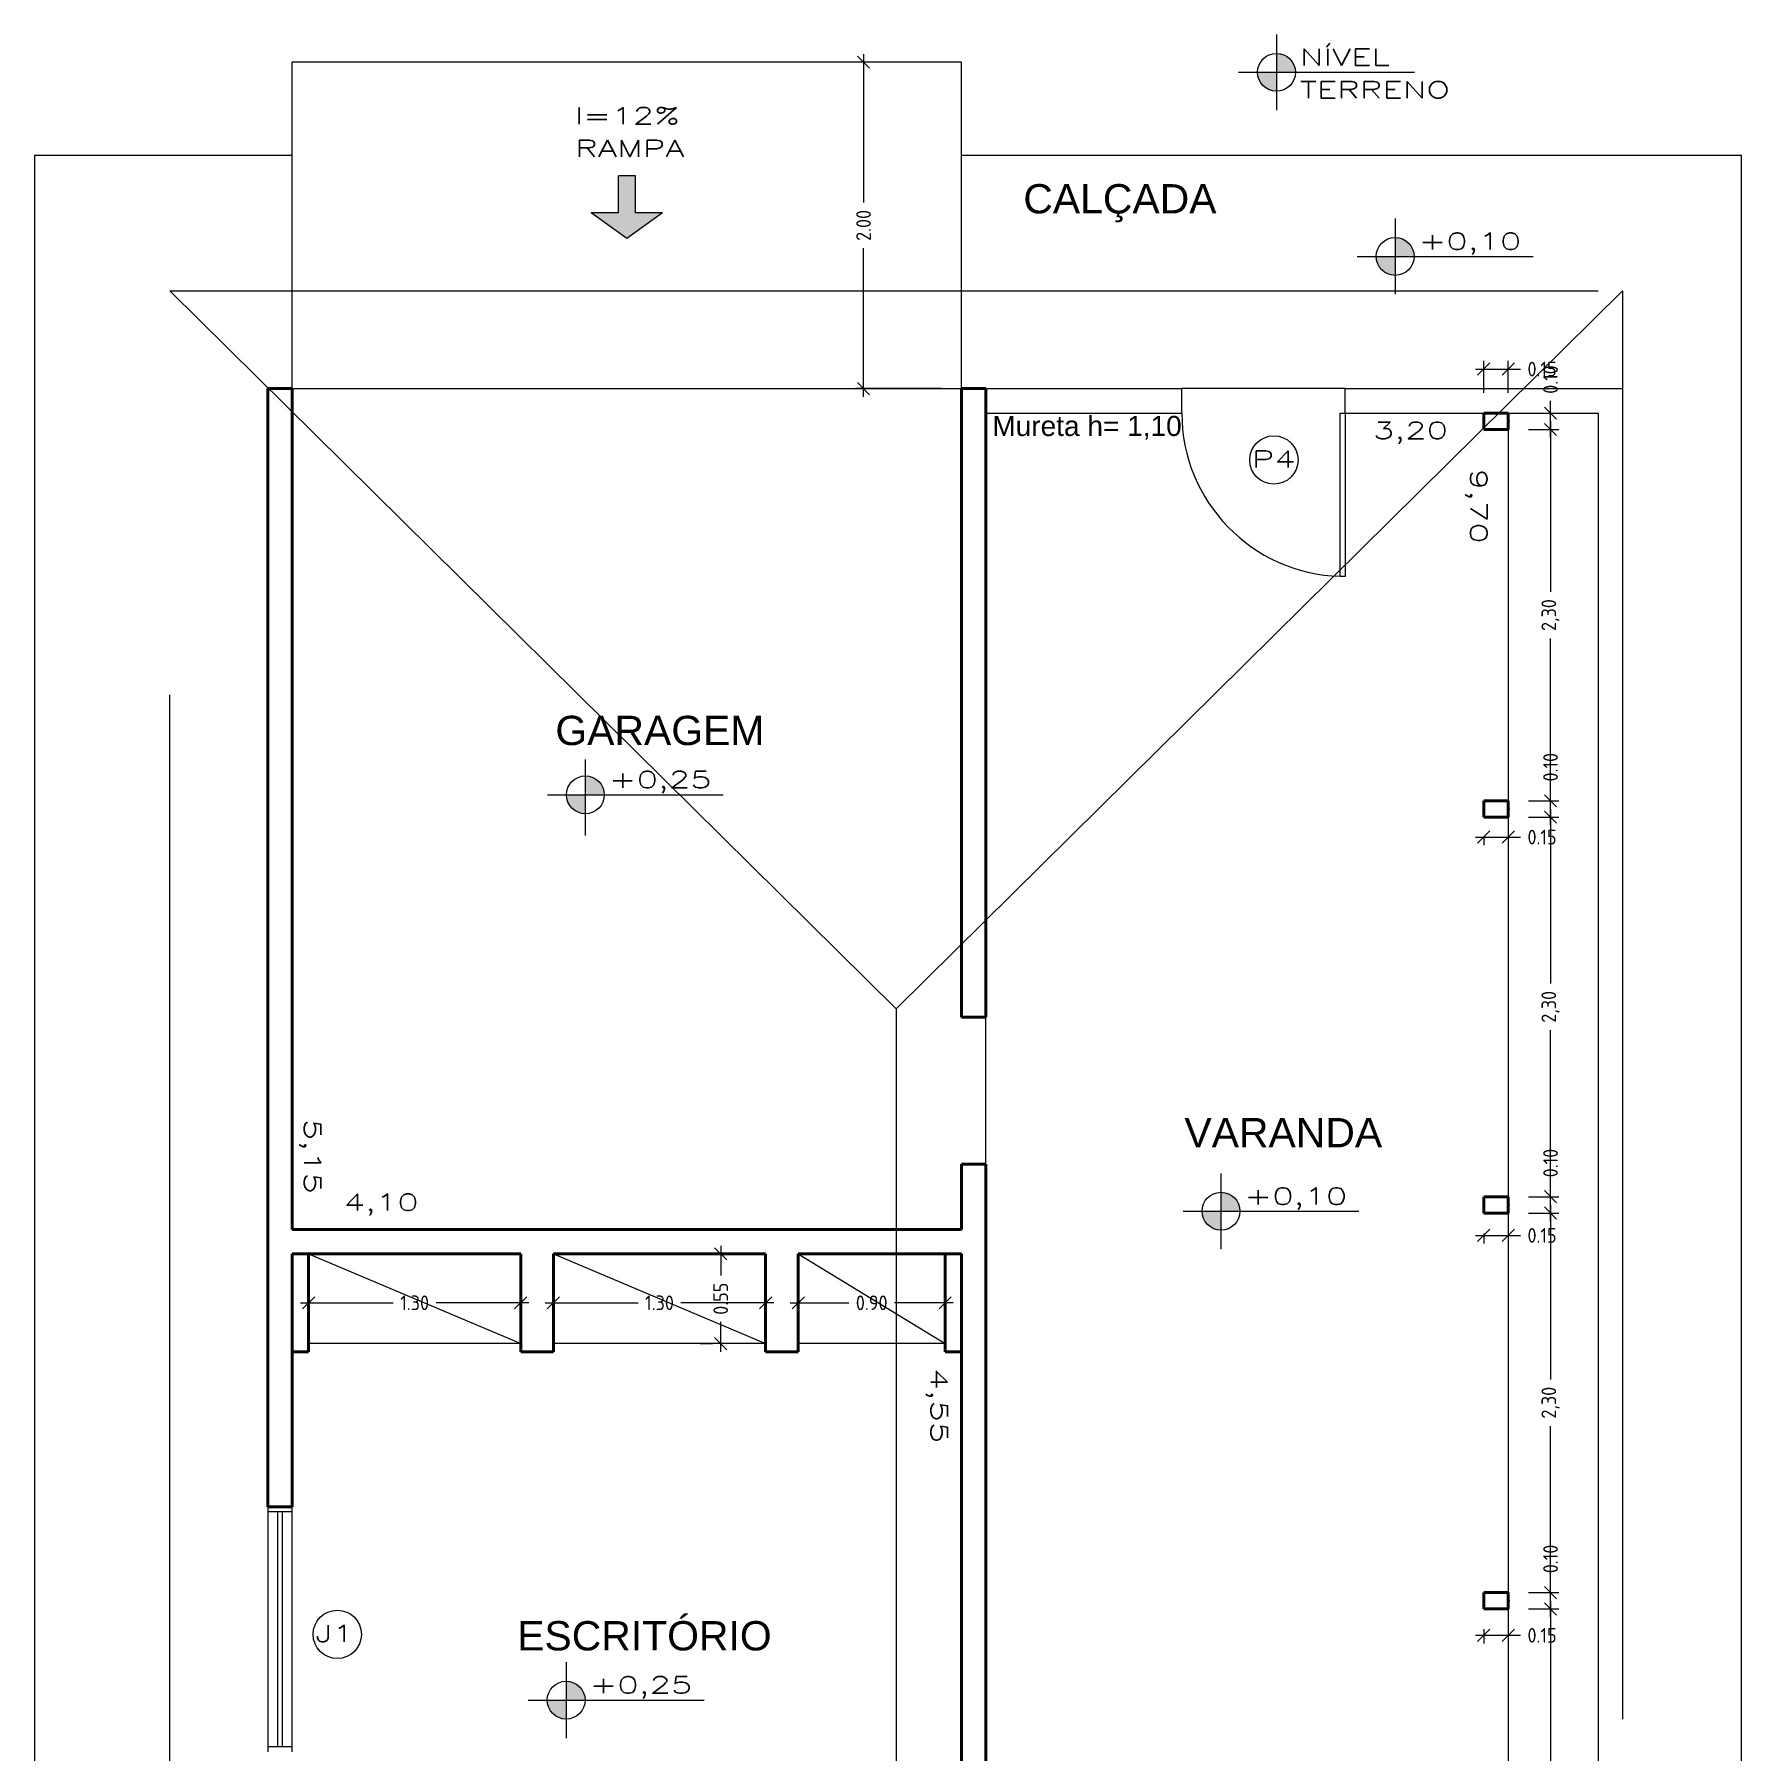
# Model space of a CAD drawing. Extents: x 200.4 to 267.3, y 143.9 to 174.2.
# Drawn here: x 202.02 to 212.48, y 162.88 to 173.4 of the extents above; entities that cross this region are included whole.
import ezdxf

# ---------------------------------------------------------------- set-up
doc = ezdxf.new("R2010")
doc.units = 0
doc.header["$LTSCALE"] = 35
doc.linetypes.add('HIDDEN', pattern=[0.375, 0.25, -0.125])
doc.layers.get('0').update_dxf_attribs({"linetype": 'CONTINUOUS'})
doc.layers.get('Defpoints').update_dxf_attribs({"linetype": 'CONTINUOUS', "lineweight": 5})
for name, color, linetype in [('01', 1, 'CONTINUOUS'), ('AF-Conexões_detalhe', 9, 'CONTINUOUS'), ('ALVENARIA', 6, 'CONTINUOUS'), ('ALVNARIA', 3, 'HIDDEN'), ('PENA3', 4, 'CONTINUOUS')]:
    doc.layers.add(name, color=color, linetype=linetype)
for name, color, linetype, lineweight in [('COTAS', 1, 'CONTINUOUS', 5), ('ESQUADRIAS', 2, 'CONTINUOUS', 18), ('MOBÍLIA', 1, 'CONTINUOUS', 9), ('PAREDE', 5, 'CONTINUOUS', 50), ('TEXTO', 2, 'CONTINUOUS', 13)]:
    doc.layers.add(name, color=color, linetype=linetype, lineweight=lineweight)
doc.styles.add('ARQ_COTAS_50', font='romans.shx', dxfattribs={"width": 1.5})
doc.styles.get("Standard").update_dxf_attribs({"font": 'ISOCP'})
doc.dimstyles.new('LAOUTP-50', dxfattribs={"dimscale": 0.5, "dimtxt": 0.18, "dimasz": 0.15, "dimexe": 0.1, "dimexo": 0.25, "dimgap": 0.09, "dimtad": 0, "dimzin": 0, "dimdsep": 46, "dimlunit": 6, "dimtxsty": 'Standard', "dimsah": 1, "dimcen": 0.15, "dimdle": 0.1, "dimclrd": 1, "dimclre": 1, "dimclrt": 2, "dimaunit": 1, "dimadec": 0, "dimazin": 0, "dimtfac": 1, "dimtmove": 0, "dimatfit": 3, "dimfxl": 1, "dimtolj": 1, "dimtzin": 0, "dimarcsym": 0})

# ---------------------------------------------------------------- blocks, each defined once
blk = doc.blocks.new('_Oblique')
at = {"layer": 'COTAS', "color": 0, "lineweight": -2}
blk.add_line((-0.5, -0.5), (0.5, 0.5), dxfattribs=at)
blk = doc.blocks.new('*D156')
at = {"color": 1, "linetype": 'ByBlock'}
for p, q in [((206.099, 165.933), (206.174, 165.933)), ((206.224, 165.983), (206.224, 165.8)), ((206.224, 165.333), (206.224, 165.517)), ((206.099, 165.383), (206.174, 165.383))]:
    blk.add_line(p, q, dxfattribs=at)
at = {"layer": 'Defpoints', "color": 0, "linetype": 'ByBlock'}
for p in [(206.224, 165.933), (206.224, 165.933), (206.224, 165.383)]:
    blk.add_point(p, dxfattribs=at)
at = {"color": 1, "linetype": 'ByBlock', "xscale": 0.075, "yscale": 0.075, "zscale": 0.075}
for p, rotation in [((206.224, 165.933), 90), ((206.224, 165.383), 270)]:
    blk.add_blockref('_Oblique', p, dxfattribs=dict(at, rotation=rotation))
at = {"color": 2, "linetype": 'ByBlock', "insert": (206.224, 165.658), "char_height": 0.09, "attachment_point": 5, "rotation": 90}
blk.add_mtext('\\A1;0.55', dxfattribs=at)
blk = doc.blocks.new('*D161')
at = {"color": 1, "linetype": 'ByBlock'}
for p, q in [((210.899, 171.208), (210.899, 171.403)), ((211.049, 171.208), (211.049, 171.403)), ((210.849, 171.353), (211.049, 171.353)), ((211.049, 171.353), (211.124, 171.353))]:
    blk.add_line(p, q, dxfattribs=at)
at = {"layer": 'Defpoints', "color": 0, "linetype": 'ByBlock'}
for p in [(211.049, 171.353), (210.899, 171.083), (211.049, 171.083)]:
    blk.add_point(p, dxfattribs=at)
at = {"color": 1, "linetype": 'ByBlock', "xscale": 0.075, "yscale": 0.075, "zscale": 0.075, "rotation": 180}
blk.add_blockref('_Oblique', (210.899, 171.353), dxfattribs=at)
at = {"color": 1, "linetype": 'ByBlock', "xscale": 0.075, "yscale": 0.075, "zscale": 0.075}
blk.add_blockref('_Oblique', (211.049, 171.353), dxfattribs=at)
at = {"color": 2, "linetype": 'ByBlock', "insert": (211.256, 171.353), "char_height": 0.09, "attachment_point": 5}
blk.add_mtext('\\A1;0.15', dxfattribs=at)
blk = doc.blocks.new('*D162')
at = {"color": 1, "linetype": 'ByBlock'}
for p, q in [((210.849, 168.486), (211.049, 168.486)), ((210.899, 168.483), (210.899, 168.436)), ((211.049, 168.486), (211.124, 168.486)), ((211.049, 168.483), (211.049, 168.436))]:
    blk.add_line(p, q, dxfattribs=at)
at = {"layer": 'Defpoints', "color": 0, "linetype": 'ByBlock'}
for p in [(210.899, 168.608), (211.049, 168.608), (211.049, 168.486)]:
    blk.add_point(p, dxfattribs=at)
at = {"color": 1, "linetype": 'ByBlock', "xscale": 0.075, "yscale": 0.075, "zscale": 0.075, "rotation": 180}
blk.add_blockref('_Oblique', (210.899, 168.486), dxfattribs=at)
at = {"color": 1, "linetype": 'ByBlock', "xscale": 0.075, "yscale": 0.075, "zscale": 0.075}
blk.add_blockref('_Oblique', (211.049, 168.486), dxfattribs=at)
at = {"color": 2, "linetype": 'ByBlock', "insert": (211.256, 168.486), "char_height": 0.09, "attachment_point": 5}
blk.add_mtext('\\A1;0.15', dxfattribs=at)
blk = doc.blocks.new('*D163')
at = {"color": 1, "linetype": 'ByBlock'}
for p, q in [((211.183, 170.983), (211.258, 170.983)), ((211.308, 171.033), (211.308, 169.989)), ((211.308, 168.658), (211.308, 169.703)), ((211.183, 168.708), (211.258, 168.708))]:
    blk.add_line(p, q, dxfattribs=at)
at = {"layer": 'Defpoints', "color": 0, "linetype": 'ByBlock'}
for p in [(211.308, 170.983), (211.308, 168.708), (211.308, 168.708)]:
    blk.add_point(p, dxfattribs=at)
at = {"color": 1, "linetype": 'ByBlock', "xscale": 0.075, "yscale": 0.075, "zscale": 0.075}
for p, rotation in [((211.308, 170.983), 90), ((211.308, 168.708), 270)]:
    blk.add_blockref('_Oblique', p, dxfattribs=dict(at, rotation=rotation))
at = {"color": 2, "linetype": 'ByBlock', "insert": (211.308, 169.846), "char_height": 0.09, "attachment_point": 5, "rotation": 90}
blk.add_mtext('\\A1;2,30', dxfattribs=at)
blk = doc.blocks.new('*D164')
at = {"color": 1, "linetype": 'ByBlock'}
for p, q in [((211.308, 168.708), (211.308, 168.783)), ((211.174, 168.708), (211.358, 168.708)), ((211.308, 168.558), (211.308, 168.708)), ((211.174, 168.608), (211.358, 168.608))]:
    blk.add_line(p, q, dxfattribs=at)
at = {"layer": 'Defpoints', "color": 0, "linetype": 'ByBlock'}
for p in [(211.049, 168.708), (211.308, 168.708), (211.049, 168.608)]:
    blk.add_point(p, dxfattribs=at)
at = {"color": 1, "linetype": 'ByBlock', "xscale": 0.075, "yscale": 0.075, "zscale": 0.075}
for p, rotation in [((211.308, 168.708), 90), ((211.308, 168.608), 270)]:
    blk.add_blockref('_Oblique', p, dxfattribs=dict(at, rotation=rotation))
at = {"color": 2, "linetype": 'ByBlock', "insert": (211.308, 168.914), "char_height": 0.09, "attachment_point": 5, "rotation": 90}
blk.add_mtext('\\A1;0.10', dxfattribs=at)
blk = doc.blocks.new('*D165')
at = {"color": 1, "linetype": 'ByBlock'}
for p, q in [((211.174, 171.083), (211.358, 171.083)), ((211.308, 171.083), (211.308, 171.158)), ((211.308, 170.933), (211.308, 171.083)), ((211.174, 170.983), (211.358, 170.983))]:
    blk.add_line(p, q, dxfattribs=at)
at = {"layer": 'Defpoints', "color": 0, "linetype": 'ByBlock'}
for p in [(211.049, 171.083), (211.308, 171.083), (211.049, 170.983)]:
    blk.add_point(p, dxfattribs=at)
at = {"color": 1, "linetype": 'ByBlock', "xscale": 0.075, "yscale": 0.075, "zscale": 0.075}
for p, rotation in [((211.308, 171.083), 90), ((211.308, 170.983), 270)]:
    blk.add_blockref('_Oblique', p, dxfattribs=dict(at, rotation=rotation))
at = {"color": 2, "linetype": 'ByBlock', "insert": (211.308, 171.289), "char_height": 0.09, "attachment_point": 5, "rotation": 90}
blk.add_mtext('\\A1;0.10', dxfattribs=at)
blk = doc.blocks.new('*D166')
at = {"color": 1, "linetype": 'ByBlock'}
for p, q in [((210.849, 166.046), (211.049, 166.046)), ((210.899, 166.058), (210.899, 165.996)), ((211.049, 166.058), (211.049, 165.996)), ((211.049, 166.046), (211.124, 166.046))]:
    blk.add_line(p, q, dxfattribs=at)
at = {"layer": 'Defpoints', "color": 0, "linetype": 'ByBlock'}
for p in [(210.899, 166.183), (211.049, 166.183), (211.049, 166.046)]:
    blk.add_point(p, dxfattribs=at)
at = {"color": 1, "linetype": 'ByBlock', "xscale": 0.075, "yscale": 0.075, "zscale": 0.075, "rotation": 180}
blk.add_blockref('_Oblique', (210.899, 166.046), dxfattribs=at)
at = {"color": 1, "linetype": 'ByBlock', "xscale": 0.075, "yscale": 0.075, "zscale": 0.075}
blk.add_blockref('_Oblique', (211.049, 166.046), dxfattribs=at)
at = {"color": 2, "linetype": 'ByBlock', "insert": (211.256, 166.046), "char_height": 0.09, "attachment_point": 5}
blk.add_mtext('\\A1;0.15', dxfattribs=at)
blk = doc.blocks.new('*D167')
at = {"color": 1, "linetype": 'ByBlock'}
for p, q in [((210.849, 163.596), (211.049, 163.596)), ((210.899, 163.633), (210.899, 163.546)), ((211.049, 163.633), (211.049, 163.546)), ((211.049, 163.596), (211.124, 163.596))]:
    blk.add_line(p, q, dxfattribs=at)
at = {"layer": 'Defpoints', "color": 0, "linetype": 'ByBlock'}
for p in [(210.899, 163.758), (211.049, 163.758), (211.049, 163.596)]:
    blk.add_point(p, dxfattribs=at)
at = {"color": 1, "linetype": 'ByBlock', "xscale": 0.075, "yscale": 0.075, "zscale": 0.075, "rotation": 180}
blk.add_blockref('_Oblique', (210.899, 163.596), dxfattribs=at)
at = {"color": 1, "linetype": 'ByBlock', "xscale": 0.075, "yscale": 0.075, "zscale": 0.075}
blk.add_blockref('_Oblique', (211.049, 163.596), dxfattribs=at)
at = {"color": 2, "linetype": 'ByBlock', "insert": (211.256, 163.596), "char_height": 0.09, "attachment_point": 5}
blk.add_mtext('\\A1;0.15', dxfattribs=at)
blk = doc.blocks.new('*D169')
at = {"color": 1, "linetype": 'ByBlock'}
for p, q in [((211.308, 166.233), (211.308, 165.164)), ((211.183, 166.183), (211.258, 166.183)), ((211.308, 163.808), (211.308, 164.878)), ((211.183, 163.858), (211.258, 163.858))]:
    blk.add_line(p, q, dxfattribs=at)
at = {"layer": 'Defpoints', "color": 0, "linetype": 'ByBlock'}
for p in [(211.308, 166.183), (211.308, 163.858), (211.308, 163.858)]:
    blk.add_point(p, dxfattribs=at)
at = {"color": 1, "linetype": 'ByBlock', "xscale": 0.075, "yscale": 0.075, "zscale": 0.075}
for p, rotation in [((211.308, 166.183), 90), ((211.308, 163.858), 270)]:
    blk.add_blockref('_Oblique', p, dxfattribs=dict(at, rotation=rotation))
at = {"color": 2, "linetype": 'ByBlock', "insert": (211.308, 165.021), "char_height": 0.09, "attachment_point": 5, "rotation": 90}
blk.add_mtext('\\A1;2,30', dxfattribs=at)
blk = doc.blocks.new('*D170')
at = {"color": 1, "linetype": 'ByBlock'}
for p, q in [((211.308, 163.808), (211.308, 162.764)), ((211.183, 163.758), (211.258, 163.758)), ((211.308, 161.433), (211.308, 162.478)), ((211.183, 161.483), (211.258, 161.483))]:
    blk.add_line(p, q, dxfattribs=at)
at = {"layer": 'Defpoints', "color": 0, "linetype": 'ByBlock'}
for p in [(211.308, 163.758), (211.308, 161.483), (211.308, 161.483)]:
    blk.add_point(p, dxfattribs=at)
at = {"color": 1, "linetype": 'ByBlock', "xscale": 0.075, "yscale": 0.075, "zscale": 0.075}
for p, rotation in [((211.308, 163.758), 90), ((211.308, 161.483), 270)]:
    blk.add_blockref('_Oblique', p, dxfattribs=dict(at, rotation=rotation))
at = {"color": 2, "linetype": 'ByBlock', "insert": (211.308, 162.621), "char_height": 0.09, "attachment_point": 5, "rotation": 90}
blk.add_mtext('\\A1;2,30', dxfattribs=at)
blk = doc.blocks.new('*D171')
at = {"color": 1, "linetype": 'ByBlock'}
for p, q in [((211.308, 163.858), (211.308, 163.933)), ((211.174, 163.858), (211.358, 163.858)), ((211.308, 163.708), (211.308, 163.858)), ((211.174, 163.758), (211.358, 163.758))]:
    blk.add_line(p, q, dxfattribs=at)
at = {"layer": 'Defpoints', "color": 0, "linetype": 'ByBlock'}
for p in [(211.049, 163.858), (211.308, 163.858), (211.049, 163.758)]:
    blk.add_point(p, dxfattribs=at)
at = {"color": 1, "linetype": 'ByBlock', "xscale": 0.075, "yscale": 0.075, "zscale": 0.075}
for p, rotation in [((211.308, 163.858), 90), ((211.308, 163.758), 270)]:
    blk.add_blockref('_Oblique', p, dxfattribs=dict(at, rotation=rotation))
at = {"color": 2, "linetype": 'ByBlock', "insert": (211.308, 164.064), "char_height": 0.09, "attachment_point": 5, "rotation": 90}
blk.add_mtext('\\A1;0.10', dxfattribs=at)
blk = doc.blocks.new('*D174')
at = {"color": 1, "linetype": 'ByBlock'}
for p, q in [((211.308, 166.283), (211.308, 166.358)), ((211.174, 166.283), (211.358, 166.283)), ((211.308, 166.133), (211.308, 166.283)), ((211.174, 166.183), (211.358, 166.183))]:
    blk.add_line(p, q, dxfattribs=at)
at = {"layer": 'Defpoints', "color": 0, "linetype": 'ByBlock'}
for p in [(211.049, 166.283), (211.308, 166.283), (211.049, 166.183)]:
    blk.add_point(p, dxfattribs=at)
at = {"color": 1, "linetype": 'ByBlock', "xscale": 0.075, "yscale": 0.075, "zscale": 0.075}
for p, rotation in [((211.308, 166.283), 90), ((211.308, 166.183), 270)]:
    blk.add_blockref('_Oblique', p, dxfattribs=dict(at, rotation=rotation))
at = {"color": 2, "linetype": 'ByBlock', "insert": (211.308, 166.489), "char_height": 0.09, "attachment_point": 5, "rotation": 90}
blk.add_mtext('\\A1;0.10', dxfattribs=at)
blk = doc.blocks.new('*D175')
at = {"color": 1, "linetype": 'ByBlock'}
for p, q in [((211.308, 168.658), (211.308, 167.589)), ((211.183, 168.608), (211.258, 168.608)), ((211.308, 166.233), (211.308, 167.303)), ((211.183, 166.283), (211.258, 166.283))]:
    blk.add_line(p, q, dxfattribs=at)
at = {"layer": 'Defpoints', "color": 0, "linetype": 'ByBlock'}
for p in [(211.308, 168.608), (211.308, 166.283), (211.308, 166.283)]:
    blk.add_point(p, dxfattribs=at)
at = {"color": 1, "linetype": 'ByBlock', "xscale": 0.075, "yscale": 0.075, "zscale": 0.075}
for p, rotation in [((211.308, 168.608), 90), ((211.308, 166.283), 270)]:
    blk.add_blockref('_Oblique', p, dxfattribs=dict(at, rotation=rotation))
at = {"color": 2, "linetype": 'ByBlock', "insert": (211.308, 167.446), "char_height": 0.09, "attachment_point": 5, "rotation": 90}
blk.add_mtext('\\A1;2,30', dxfattribs=at)
blk = doc.blocks.new('*D176')
at = {"color": 1, "linetype": 'ByBlock'}
for p, q in [((203.699, 165.758), (203.699, 165.683)), ((204.999, 165.758), (204.999, 165.683)), ((203.649, 165.633), (204.218, 165.633)), ((205.049, 165.633), (204.48, 165.633))]:
    blk.add_line(p, q, dxfattribs=at)
at = {"layer": 'Defpoints', "color": 0, "linetype": 'ByBlock'}
for p in [(203.699, 165.633), (204.999, 165.633), (204.999, 165.633)]:
    blk.add_point(p, dxfattribs=at)
at = {"color": 1, "linetype": 'ByBlock', "xscale": 0.075, "yscale": 0.075, "zscale": 0.075, "rotation": 180}
blk.add_blockref('_Oblique', (203.699, 165.633), dxfattribs=at)
at = {"color": 1, "linetype": 'ByBlock', "xscale": 0.075, "yscale": 0.075, "zscale": 0.075}
blk.add_blockref('_Oblique', (204.999, 165.633), dxfattribs=at)
at = {"color": 2, "linetype": 'ByBlock', "insert": (204.349, 165.633), "char_height": 0.09, "attachment_point": 5}
blk.add_mtext('\\A1;1.30', dxfattribs=at)
blk = doc.blocks.new('*D177')
at = {"color": 1, "linetype": 'ByBlock'}
for p, q in [((205.199, 165.758), (205.199, 165.683)), ((206.499, 165.758), (206.499, 165.683)), ((205.149, 165.633), (205.718, 165.633)), ((206.549, 165.633), (205.98, 165.633))]:
    blk.add_line(p, q, dxfattribs=at)
at = {"layer": 'Defpoints', "color": 0, "linetype": 'ByBlock'}
for p in [(205.199, 165.633), (206.499, 165.633), (206.499, 165.633)]:
    blk.add_point(p, dxfattribs=at)
at = {"color": 1, "linetype": 'ByBlock', "xscale": 0.075, "yscale": 0.075, "zscale": 0.075, "rotation": 180}
blk.add_blockref('_Oblique', (205.199, 165.633), dxfattribs=at)
at = {"color": 1, "linetype": 'ByBlock', "xscale": 0.075, "yscale": 0.075, "zscale": 0.075}
blk.add_blockref('_Oblique', (206.499, 165.633), dxfattribs=at)
at = {"color": 2, "linetype": 'ByBlock', "insert": (205.849, 165.633), "char_height": 0.09, "attachment_point": 5}
blk.add_mtext('\\A1;1.30', dxfattribs=at)
blk = doc.blocks.new('*D181')
at = {"color": 1, "linetype": 'ByBlock'}
for p, q in [((206.699, 165.758), (206.699, 165.683)), ((207.599, 165.758), (207.599, 165.683)), ((206.649, 165.633), (207.009, 165.633)), ((207.649, 165.633), (207.289, 165.633))]:
    blk.add_line(p, q, dxfattribs=at)
at = {"layer": 'Defpoints', "color": 0, "linetype": 'ByBlock'}
for p in [(206.699, 165.633), (207.599, 165.633), (207.599, 165.633)]:
    blk.add_point(p, dxfattribs=at)
at = {"color": 1, "linetype": 'ByBlock', "xscale": 0.075, "yscale": 0.075, "zscale": 0.075, "rotation": 180}
blk.add_blockref('_Oblique', (206.699, 165.633), dxfattribs=at)
at = {"color": 1, "linetype": 'ByBlock', "xscale": 0.075, "yscale": 0.075, "zscale": 0.075}
blk.add_blockref('_Oblique', (207.599, 165.633), dxfattribs=at)
at = {"color": 2, "linetype": 'ByBlock', "insert": (207.149, 165.633), "char_height": 0.09, "attachment_point": 5}
blk.add_mtext('\\A1;0.90', dxfattribs=at)
blk = doc.blocks.new('*D182')
at = {"color": 1, "linetype": 'ByBlock'}
for p, q in [((207.099, 173.283), (207.099, 172.374)), ((207.574, 173.233), (207.049, 173.233)), ((207.099, 171.183), (207.099, 172.093)), ((207.574, 171.233), (207.049, 171.233))]:
    blk.add_line(p, q, dxfattribs=at)
at = {"layer": 'Defpoints', "color": 0, "linetype": 'ByBlock'}
for p in [(207.699, 173.233), (207.099, 171.233), (207.699, 171.233)]:
    blk.add_point(p, dxfattribs=at)
at = {"color": 1, "linetype": 'ByBlock', "xscale": 0.075, "yscale": 0.075, "zscale": 0.075}
for p, rotation in [((207.099, 173.233), 90), ((207.099, 171.233), 270)]:
    blk.add_blockref('_Oblique', p, dxfattribs=dict(at, rotation=rotation))
at = {"color": 2, "linetype": 'ByBlock', "insert": (207.099, 172.233), "char_height": 0.09, "attachment_point": 5, "rotation": 90}
blk.add_mtext('\\A1;2.00', dxfattribs=at)

msp = doc.modelspace()

# ---------------------------------------------------------------- hatches: boundary and pattern name
at = {"layer": 'TEXTO', "lineweight": -2}
h = msp.add_hatch(color=256, dxfattribs=at)
h.paths.add_polyline_path([(209.629, 173.287), (209.629, 173.171), (209.746, 173.171, 0.414214)])
h.paths.add_polyline_path([(209.629, 173.171), (209.513, 173.171, 0.414214), (209.629, 173.055)])
at = {"layer": 'TEXTO'}
msp.add_hatch(color=256, dxfattribs=at).paths.add_polyline_path([(205.701, 172.536), (205.597, 172.536), (205.597, 172.31), (205.431, 172.31), (205.649, 172.153), (205.867, 172.31), (205.701, 172.31)])
at = {"layer": 'TEXTO', "lineweight": -2}
h = msp.add_hatch(color=256, dxfattribs=at)
h.paths.add_polyline_path([(210.356, 172.159), (210.356, 172.043), (210.472, 172.043, 0.414214)])
h.paths.add_polyline_path([(210.356, 172.043), (210.24, 172.043, 0.414214), (210.356, 171.927)])
h = msp.add_hatch(color=256, dxfattribs=at)
h.paths.add_polyline_path([(205.395, 168.861), (205.395, 168.745), (205.511, 168.745, 0.414214)])
h.paths.add_polyline_path([(205.395, 168.745), (205.279, 168.745, 0.414214), (205.395, 168.629)])
h = msp.add_hatch(color=256, dxfattribs=at)
h.paths.add_polyline_path([(209.289, 166.31), (209.289, 166.194), (209.405, 166.194, 0.414214)])
h.paths.add_polyline_path([(209.289, 166.194), (209.173, 166.194, 0.414214), (209.289, 166.078)])
h = msp.add_hatch(color=256, dxfattribs=at)
h.paths.add_polyline_path([(205.277, 163.315), (205.277, 163.199), (205.394, 163.199, 0.414214)])
h.paths.add_polyline_path([(205.277, 163.199), (205.161, 163.199, 0.414214), (205.277, 163.083)])

# ---------------------------------------------------------------- linework, layer by layer
at = {"layer": '01'}
for p, q in [((210.049, 171.233), (209.049, 171.233)), ((207.849, 166.483), (207.849, 167.383)), ((203.509, 164.353), (203.509, 162.913)), ((203.539, 162.913), (203.539, 164.353))]:
    msp.add_line(p, q, dxfattribs=at)
msp.add_arc((210.049, 171.083), 1, 179.9742, 268.2809, dxfattribs=at)
at = {"layer": 'AF-Conexões_detalhe'}
for p, q in [((202.019, 172.663), (203.599, 172.663)), ((202.019, 172.663), (202.019, 151.813)), ((207.699, 172.663), (212.479, 172.663)), ((212.479, 158.413), (212.479, 172.663))]:
    msp.add_line(p, q, dxfattribs=at)
at = {"layer": 'ALVENARIA', "color": 6}
for p, q in [((207.849, 171.233), (209.049, 171.233)), ((210.049, 171.233), (211.749, 171.233)), ((211.599, 171.083), (211.599, 161.383))]:
    msp.add_line(p, q, dxfattribs=at)
at = {"layer": 'ALVENARIA'}
for p, q in [((209.049, 171.083), (209.049, 171.233)), ((210.049, 171.083), (210.049, 171.233)), ((207.849, 171.083), (209.049, 171.083)), ((210.049, 171.083), (211.599, 171.083))]:
    msp.add_line(p, q, dxfattribs=at)
at = {"layer": 'ALVNARIA', "linetype": 'HIDDEN'}
for p, q in [((202.849, 147.483), (202.849, 171.833)), ((202.849, 171.833), (211.749, 171.833)), ((207.299, 167.433), (202.849, 171.833)), ((207.299, 167.433), (211.749, 171.833)), ((211.749, 171.833), (211.749, 161.233)), ((207.299, 167.433), (207.299, 153.089))]:
    msp.add_line(p, q, dxfattribs=at)
at = {"layer": 'COTAS'}
for p, q in [((203.599, 171.233), (203.599, 173.233)), ((207.699, 173.233), (203.599, 173.233)), ((207.699, 171.233), (207.699, 173.233))]:
    msp.add_line(p, q, dxfattribs=at)
at = {"layer": 'ESQUADRIAS'}
for p, q in [((205.597, 172.31), (205.597, 172.536)), ((205.701, 172.536), (205.597, 172.536)), ((205.701, 172.31), (205.701, 172.536)), ((205.649, 172.153), (205.431, 172.31)), ((205.597, 172.31), (205.431, 172.31)), ((205.867, 172.31), (205.649, 172.153)), ((205.867, 172.31), (205.701, 172.31)), ((210.019, 170.083), (210.019, 171.083)), ((210.019, 171.083), (210.049, 171.083)), ((210.049, 171.083), (210.049, 170.083)), ((210.049, 170.083), (210.019, 170.083)), ((203.449, 164.383), (203.449, 162.883)), ((203.599, 164.353), (203.449, 164.353)), ((203.599, 162.883), (203.599, 164.383)), ((203.599, 162.913), (203.449, 162.913))]:
    msp.add_line(p, q, dxfattribs=at)
at = {"layer": 'MOBÍLIA'}
for p, q in [((203.599, 171.233), (204.697, 171.233)), ((204.697, 171.233), (207.699, 171.233)), ((203.699, 165.933), (204.999, 165.383)), ((205.199, 165.933), (206.499, 165.383)), ((206.699, 165.933), (207.599, 165.383)), ((204.999, 165.383), (203.699, 165.383)), ((206.499, 165.383), (205.199, 165.383)), ((207.599, 165.383), (206.699, 165.383))]:
    msp.add_line(p, q, dxfattribs=at)
at = {"layer": 'PAREDE'}
for p, q in [((203.599, 171.233), (203.449, 171.233)), ((203.449, 171.233), (203.449, 164.383)), ((203.599, 171.233), (203.599, 166.083)), ((207.699, 171.233), (207.699, 167.383)), ((207.699, 171.233), (207.849, 171.233)), ((207.849, 171.233), (207.849, 167.383)), ((210.899, 171.083), (211.049, 171.083)), ((210.899, 170.983), (210.899, 171.083)), ((211.049, 171.083), (211.049, 170.983)), ((211.049, 170.983), (210.899, 170.983)), ((210.899, 168.608), (210.899, 168.708)), ((210.899, 168.708), (211.049, 168.708)), ((211.049, 168.708), (211.049, 168.608)), ((211.049, 168.608), (210.899, 168.608)), ((207.699, 167.383), (207.849, 167.383)), ((207.699, 166.483), (207.849, 166.483)), ((207.699, 166.483), (207.699, 166.083)), ((207.849, 166.483), (207.849, 165.933)), ((210.899, 166.183), (210.899, 166.283)), ((210.899, 166.283), (211.049, 166.283)), ((211.049, 166.283), (211.049, 166.183)), ((211.049, 166.183), (210.899, 166.183)), ((207.699, 166.083), (203.599, 166.083)), ((204.999, 165.933), (203.599, 165.933)), ((203.599, 165.333), (203.599, 165.933)), ((203.699, 165.933), (203.699, 165.333)), ((204.999, 165.333), (204.999, 165.933)), ((205.199, 165.933), (205.199, 165.333)), ((206.499, 165.933), (205.199, 165.933)), ((206.499, 165.333), (206.499, 165.933)), ((206.699, 165.933), (206.699, 165.333)), ((207.599, 165.933), (206.699, 165.933)), ((207.599, 165.933), (207.599, 165.333)), ((207.699, 165.933), (207.599, 165.933)), ((207.699, 165.933), (207.699, 165.333)), ((207.849, 165.933), (207.849, 162.633)), ((203.699, 165.333), (203.599, 165.333)), ((203.599, 165.333), (203.599, 164.383)), ((205.199, 165.333), (204.999, 165.333)), ((206.699, 165.333), (206.499, 165.333)), ((207.599, 165.333), (207.699, 165.333)), ((207.699, 165.333), (207.699, 162.633)), ((203.599, 164.383), (203.449, 164.383)), ((210.899, 163.758), (210.899, 163.858)), ((210.899, 163.858), (211.049, 163.858)), ((211.049, 163.858), (211.049, 163.758)), ((211.049, 163.758), (210.899, 163.758))]:
    msp.add_line(p, q, dxfattribs=at)
for p in [(211.049, 171.033), (211.049, 168.658), (211.049, 166.233), (211.049, 163.808)]:
    msp.add_point(p, dxfattribs=at)
at = {"layer": 'PENA3'}
for p, q in [((211.049, 170.983), (211.049, 168.708)), ((211.049, 168.608), (211.049, 166.283)), ((211.049, 166.183), (211.049, 163.858)), ((211.049, 163.758), (211.049, 161.483))]:
    msp.add_line(p, q, dxfattribs=at)
at = {"layer": 'TEXTO'}
for p, q in [((209.289, 166.426), (209.289, 165.961)), ((209.057, 166.194), (210.134, 166.194))]:
    msp.add_line(p, q, dxfattribs=at)
for points in [[(209.629, 173.403), (209.629, 172.939)], [(209.397, 173.171), (210.475, 173.171)], [(210.356, 172.275), (210.356, 171.811)], [(210.124, 172.043), (211.201, 172.043)], [(205.393, 168.961), (205.393, 168.496)], [(205.163, 168.745), (206.24, 168.745)], [(205.277, 163.431), (205.277, 162.967)], [(205.045, 163.199), (206.123, 163.199)]]:
    msp.add_lwpolyline(points, dxfattribs=at)
for centre, radius in [((209.629, 173.171), 0.116), ((210.356, 172.043), 0.116), ((209.613, 170.796), 0.148), ((205.395, 168.745), 0.116), ((209.289, 166.194), 0.116), ((203.875, 163.602), 0.148), ((205.277, 163.199), 0.116)]:
    msp.add_circle(centre, radius, dxfattribs=at)

# ---------------------------------------------------------------- texts
at = {"layer": 'TEXTO', "ltscale": 0.01, "attachment_point": 1}
for s, insert, char_height in [('{\\fArial|b0|i0|c0|p34;CALÇADA}', (208.078, 172.486), 0.17941), ('{\\fArial|b0|i0|c0|p34;Mureta h= 1,10}', (207.888, 171.066), 0.12302), ('{\\fArial|b0|i0|c0|p34;GARAGEM}', (205.211, 169.229), 0.17941), ('{\\fArial|b0|i0|c0|p34;VARANDA}', (209.065, 166.765), 0.17941), ('{\\fArial|b0|i0|c0|p34;ESCRITÓRIO}', (204.977, 163.683), 0.17941)]:
    msp.add_mtext(s, dxfattribs=dict(at, insert=insert, char_height=char_height))
at = {"layer": 'TEXTO', "style": 'ARQ_COTAS_50', "width": 1.5}
for tag, p in [('NÍVEL', (209.772, 173.213)), ('TERRENO', (209.772, 173.013)), ('I=12%', (205.33, 172.853)), ('RAMPA', (205.333, 172.654)), ('+0,10', (210.499, 172.085)), ('3,20', (210.22, 170.926)), ('+0,25', (205.538, 168.787)), ('+0,10', (209.432, 166.235)), ('4,10', (203.914, 166.198)), ('+0,25', (205.42, 163.241))]:
    msp.add_attdef(tag, p, 'NÍVEL', height=0.1022, dxfattribs=at)
for tag, p, rotation in [('P4', (209.478, 170.75), 360), ('9,70', (210.817, 170.742), 270), ('5,15', (203.673, 166.76), 270), ('4,55', (207.512, 165.232), 270), ('J1', (203.74, 163.556), 360)]:
    msp.add_attdef(tag, p, 'NÍVEL', height=0.1022, rotation=rotation, dxfattribs=at)

# ---------------------------------------------------------------- dimensions: what is measured, and where the dimension line sits
at = {"layer": 'COTAS'}
for base, p1, p2, picture, middle in [((207.099, 171.233), (207.699, 173.233), (207.699, 171.233), '*D182', (207.099, 172.233)), ((211.308, 171.083), (211.049, 170.983), (211.049, 171.083), '*D165', (211.308, 171.289)), ((211.308, 168.708), (211.049, 168.608), (211.049, 168.708), '*D164', (211.308, 168.914)), ((211.308, 166.283), (211.049, 166.183), (211.049, 166.283), '*D174', (211.308, 166.489)), ((206.224, 165.933), (206.224, 165.383), (206.224, 165.933), '*D156', (206.224, 165.658)), ((211.308, 163.858), (211.049, 163.758), (211.049, 163.858), '*D171', (211.308, 164.064))]:
    dim = msp.add_linear_dim(base=base, p1=p1, p2=p2, angle=90, dimstyle='LAOUTP-50', dxfattribs=at)
    dim.commit()
    dim.dimension.update_dxf_attribs({"geometry": picture, "text_midpoint": middle})
for base, p1, p2, picture, middle in [((211.049, 171.353), (210.899, 171.083), (211.049, 171.083), '*D161', (211.256, 171.353)), ((211.049, 168.486), (210.899, 168.608), (211.049, 168.608), '*D162', (211.256, 168.486)), ((211.049, 166.046), (210.899, 166.183), (211.049, 166.183), '*D166', (211.256, 166.046)), ((204.999, 165.633), (203.699, 165.633), (204.999, 165.633), '*D176', (204.349, 165.633)), ((206.499, 165.633), (205.199, 165.633), (206.499, 165.633), '*D177', (205.849, 165.633)), ((207.599, 165.633), (206.699, 165.633), (207.599, 165.633), '*D181', (207.149, 165.633)), ((211.049, 163.596), (210.899, 163.758), (211.049, 163.758), '*D167', (211.256, 163.596))]:
    dim = msp.add_linear_dim(base=base, p1=p1, p2=p2, dimstyle='LAOUTP-50', dxfattribs=at)
    dim.commit()
    dim.dimension.update_dxf_attribs({"geometry": picture, "text_midpoint": middle})
for base, p1, p2, picture, middle in [((211.308, 168.708), (211.308, 170.983), (211.308, 168.708), '*D163', (211.308, 169.846)), ((211.308, 166.283), (211.308, 168.608), (211.308, 166.283), '*D175', (211.308, 167.446)), ((211.308, 163.858), (211.308, 166.183), (211.308, 163.858), '*D169', (211.308, 165.021)), ((211.308, 161.483), (211.308, 163.758), (211.308, 161.483), '*D170', (211.308, 162.621))]:
    dim = msp.add_linear_dim(base=base, p1=p1, p2=p2, angle=90, text='2,30', dimstyle='LAOUTP-50', dxfattribs=at)
    dim.commit()
    dim.dimension.update_dxf_attribs({"geometry": picture, "text_midpoint": middle})

doc.saveas('drawing.dxf')
